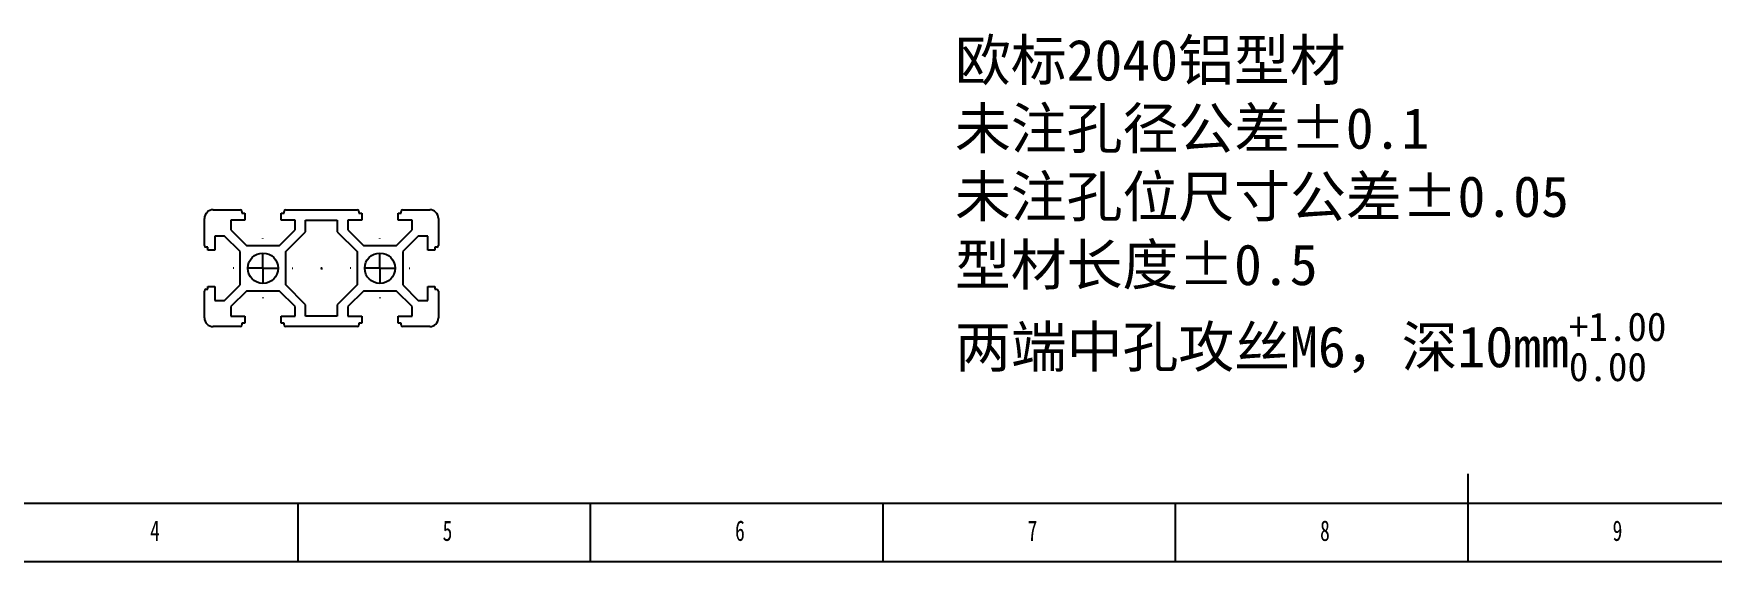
# Model space of a CAD drawing. Header units: millimetres. Extents: x 0 to 841, y 0 to 594.
# Drawn here: x 182.8 to 469.8, y 0 to 90.3 of the extents above; entities that cross this region are included whole.
import ezdxf

# ---------------------------------------------------------------- set-up
doc = ezdxf.new("R2010")
doc.units = ezdxf.units.MM
doc.header["$PDSIZE"] = -1
doc.layers.add('10', color=7, linetype='Continuous')
doc.layers.add('5', color=7, linetype='Continuous')
doc.styles.add('SLDTEXTSTYLE4', font='TXT', dxfattribs={"width": 0.7})

# ---------------------------------------------------------------- blocks, each defined once
blk = doc.blocks.new('SW_CENTERMARKSYMBOL_2')
at = {"layer": '10', "color": 0}
for p, q in [((0, 5), (0, 5.1)), ((-5, 0), (-5.1, 0)), ((0, 0), (-2.5, 0)), ((0, 0), (0, 2.5)), ((0, 0), (0, -2.5)), ((0, 0), (2.5, 0)), ((5, 0), (5.1, 0)), ((0, -5), (0, -5.1))]:
    blk.add_line(p, q, dxfattribs=at)
blk = doc.blocks.new('SW_CENTERMARKSYMBOL_3')
at = {"layer": '10', "color": 0}
for p, q in [((0, 5), (0, 5.1)), ((-5, 0), (-5.1, 0)), ((0, 0), (-2.5, 0)), ((0, 0), (0, 2.5)), ((0, 0), (0, -2.5)), ((0, 0), (2.5, 0)), ((5, 0), (5.1, 0)), ((0, -5), (0, -5.1))]:
    blk.add_line(p, q, dxfattribs=at)

msp = doc.modelspace()

# ---------------------------------------------------------------- linework, layer by layer
at = {"color": 7, "linetype": 'Continuous', "lineweight": 25}
for p, q in [((212.002, 54.076), (212.002, 58.676)), ((213.502, 60.176), (218.102, 60.176)), ((218.902, 58.376), (216.502, 58.376)), ((216.502, 58.376), (216.502, 56.736)), ((218.402, 59.876), (218.402, 59.576)), ((218.402, 59.576), (218.902, 59.576)), ((218.902, 59.576), (218.902, 58.376)), ((225.102, 59.576), (225.602, 59.576)), ((225.102, 58.376), (225.102, 59.576)), ((227.502, 58.376), (225.102, 58.376)), ((225.602, 59.576), (225.602, 59.876)), ((225.902, 60.176), (238.102, 60.176)), ((227.502, 56.736), (227.502, 58.376)), ((229.302, 58.376), (234.702, 58.376)), ((229.302, 56.415), (229.302, 58.376)), ((234.702, 58.376), (234.702, 56.415)), ((238.902, 58.376), (236.502, 58.376)), ((236.502, 58.376), (236.502, 56.736)), ((238.402, 59.876), (238.402, 59.576)), ((238.402, 59.576), (238.902, 59.576)), ((238.902, 59.576), (238.902, 58.376)), ((245.102, 59.576), (245.602, 59.576)), ((245.102, 58.376), (245.102, 59.576)), ((247.502, 58.376), (245.102, 58.376)), ((245.602, 59.576), (245.602, 59.876)), ((245.902, 60.176), (250.502, 60.176)), ((247.502, 56.736), (247.502, 58.376)), ((252.002, 58.676), (252.002, 54.076)), ((215.442, 55.676), (213.802, 55.676)), ((213.802, 55.676), (213.802, 53.276)), ((218.102, 53.015), (215.442, 55.676)), ((216.502, 56.736), (219.163, 54.076)), ((224.842, 54.076), (227.502, 56.736)), ((225.902, 53.015), (229.302, 56.415)), ((234.702, 56.415), (238.102, 53.015)), ((236.502, 56.736), (239.163, 54.076)), ((244.842, 54.076), (247.502, 56.736)), ((248.563, 55.676), (245.902, 53.015)), ((250.202, 55.676), (248.563, 55.676)), ((250.202, 53.276), (250.202, 55.676)), ((212.602, 53.776), (212.302, 53.776)), ((212.602, 53.276), (212.602, 53.776)), ((213.802, 53.276), (212.602, 53.276)), ((218.102, 47.336), (218.102, 53.015)), ((219.163, 54.076), (224.842, 54.076)), ((225.902, 47.336), (225.902, 53.015)), ((238.102, 53.015), (238.102, 47.336)), ((239.163, 54.076), (244.842, 54.076)), ((245.902, 53.015), (245.902, 47.336)), ((251.402, 53.276), (250.202, 53.276)), ((251.702, 53.776), (251.402, 53.776)), ((251.402, 53.776), (251.402, 53.276)), ((212.002, 41.676), (212.002, 46.276)), ((212.302, 46.576), (212.602, 46.576)), ((212.602, 46.576), (212.602, 47.076)), ((212.602, 47.076), (213.802, 47.076)), ((213.802, 47.076), (213.802, 44.676)), ((215.442, 44.676), (218.102, 47.336)), ((219.163, 46.276), (216.502, 43.615)), ((224.842, 46.276), (219.163, 46.276)), ((227.502, 43.615), (224.842, 46.276)), ((229.302, 43.936), (225.902, 47.336)), ((238.102, 47.336), (234.702, 43.936)), ((239.163, 46.276), (236.502, 43.615)), ((244.842, 46.276), (239.163, 46.276)), ((247.502, 43.615), (244.842, 46.276)), ((245.902, 47.336), (248.563, 44.676)), ((250.202, 44.676), (250.202, 47.076)), ((250.202, 47.076), (251.402, 47.076)), ((251.402, 47.076), (251.402, 46.576)), ((251.402, 46.576), (251.702, 46.576)), ((252.002, 46.276), (252.002, 41.676)), ((213.802, 44.676), (215.442, 44.676)), ((216.502, 43.615), (216.502, 41.976)), ((227.502, 41.976), (227.502, 43.615)), ((229.302, 41.976), (229.302, 43.936)), ((234.702, 43.936), (234.702, 41.976)), ((236.502, 43.615), (236.502, 41.976)), ((247.502, 41.976), (247.502, 43.615)), ((248.563, 44.676), (250.202, 44.676)), ((216.502, 41.976), (218.902, 41.976)), ((218.902, 40.776), (218.402, 40.776)), ((218.402, 40.776), (218.402, 40.476)), ((218.902, 41.976), (218.902, 40.776)), ((225.102, 40.776), (225.102, 41.976)), ((225.102, 41.976), (227.502, 41.976)), ((225.602, 40.776), (225.102, 40.776)), ((225.602, 40.476), (225.602, 40.776)), ((234.702, 41.976), (229.302, 41.976)), ((236.502, 41.976), (238.902, 41.976)), ((238.902, 40.776), (238.402, 40.776)), ((238.402, 40.776), (238.402, 40.476)), ((238.902, 41.976), (238.902, 40.776)), ((245.102, 40.776), (245.102, 41.976)), ((245.102, 41.976), (247.502, 41.976)), ((245.602, 40.776), (245.102, 40.776)), ((245.602, 40.476), (245.602, 40.776)), ((218.102, 40.176), (213.502, 40.176)), ((238.102, 40.176), (225.902, 40.176)), ((250.502, 40.176), (245.902, 40.176))]:
    msp.add_line(p, q, dxfattribs=at)
at = {"color": 7, "linetype": 'Continuous'}
for q in [(232.111, 50.176), (232.002, 49.958)]:
    msp.add_line((232.002, 50.176), q, dxfattribs=at)
at = {"color": 7, "linetype": 'Continuous', "lineweight": 25}
for centre in [(222.002, 50.176), (242.002, 50.176)]:
    msp.add_circle(centre, 2.6, dxfattribs=at)
for centre, radius, start, end in [((213.502, 58.676), 1.5, 90, 180), ((218.102, 59.876), 0.3, 0, 90), ((225.902, 59.876), 0.3, 90, 180), ((238.102, 59.876), 0.3, 0, 90), ((245.902, 59.876), 0.3, 90, 180), ((250.502, 58.676), 1.5, 0, 90), ((212.302, 54.076), 0.3, 180, 270), ((251.702, 54.076), 0.3, 270, 0), ((212.302, 46.276), 0.3, 90, 180), ((251.702, 46.276), 0.3, 0, 90), ((213.502, 41.676), 1.5, 180, 270), ((218.102, 40.476), 0.3, 270, 360), ((225.902, 40.476), 0.3, 180, 270), ((238.102, 40.476), 0.3, 270, 0), ((245.902, 40.476), 0.3, 180, 270), ((250.502, 41.676), 1.5, 270, 0)]:
    msp.add_arc(centre, radius, start, end, dxfattribs=at)
at = {"color": 7, "linetype": 'Continuous'}
msp.add_point((232.002, 50.176), dxfattribs=at)
at = {"layer": '5', "lineweight": 25}
msp.add_line((428, 0), (428, 15), dxfattribs=at)
at = {"layer": '5', "color": 7, "lineweight": 25}
msp.add_line((0, 10), (831, 10), dxfattribs=at)
at = {"layer": '5'}
for p, q in [((228, 0), (228, 10)), ((278, 0), (278, 10)), ((328, 0), (328, 10)), ((378, 0), (378, 10))]:
    msp.add_line(p, q, dxfattribs=at)
at = {"layer": '5', "color": 7}
msp.add_line((0, 0), (841, 0), dxfattribs=at)

# ---------------------------------------------------------------- block references
at = {"layer": '10'}
for name, p in [('SW_CENTERMARKSYMBOL_3', (222.002, 50.176)), ('SW_CENTERMARKSYMBOL_2', (242.002, 50.176))]:
    msp.add_blockref(name, p, dxfattribs=at)

# ---------------------------------------------------------------- texts
at = {"insert": (340.294, 89.292), "char_height": 7, "attachment_point": 1}
msp.add_mtext_dynamic_manual_height_columns('{\\fSimSun|b0|i0|c134|p2;欧标}2040{\\fSimSun|b0|i0|c134|p2;铝型材\\P未注孔径公差%%P0.1\\P未注孔位尺寸公差%%P0.05\\P型材长度%%P0.5\\P\\A1;两端中孔攻丝M6，深10mm\\H0.7x;\\S+1.00^ 0.00;}', width=156.96189, gutter_width=17.5, heights=[76.172], dxfattribs=at)
at = {"layer": '10', "char_height": 3.5, "attachment_point": 2, "style": 'SLDTEXTSTYLE4'}
for s, insert in [('4', (203.544, 7.018)), ('5', (253.544, 7.018)), ('6', (303.547, 7.018)), ('7', (353.547, 7.018)), ('8', (403.547, 7.018)), ('9', (453.547, 7.018))]:
    msp.add_mtext(s, dxfattribs=dict(at, insert=insert))

doc.saveas('drawing.dxf')
